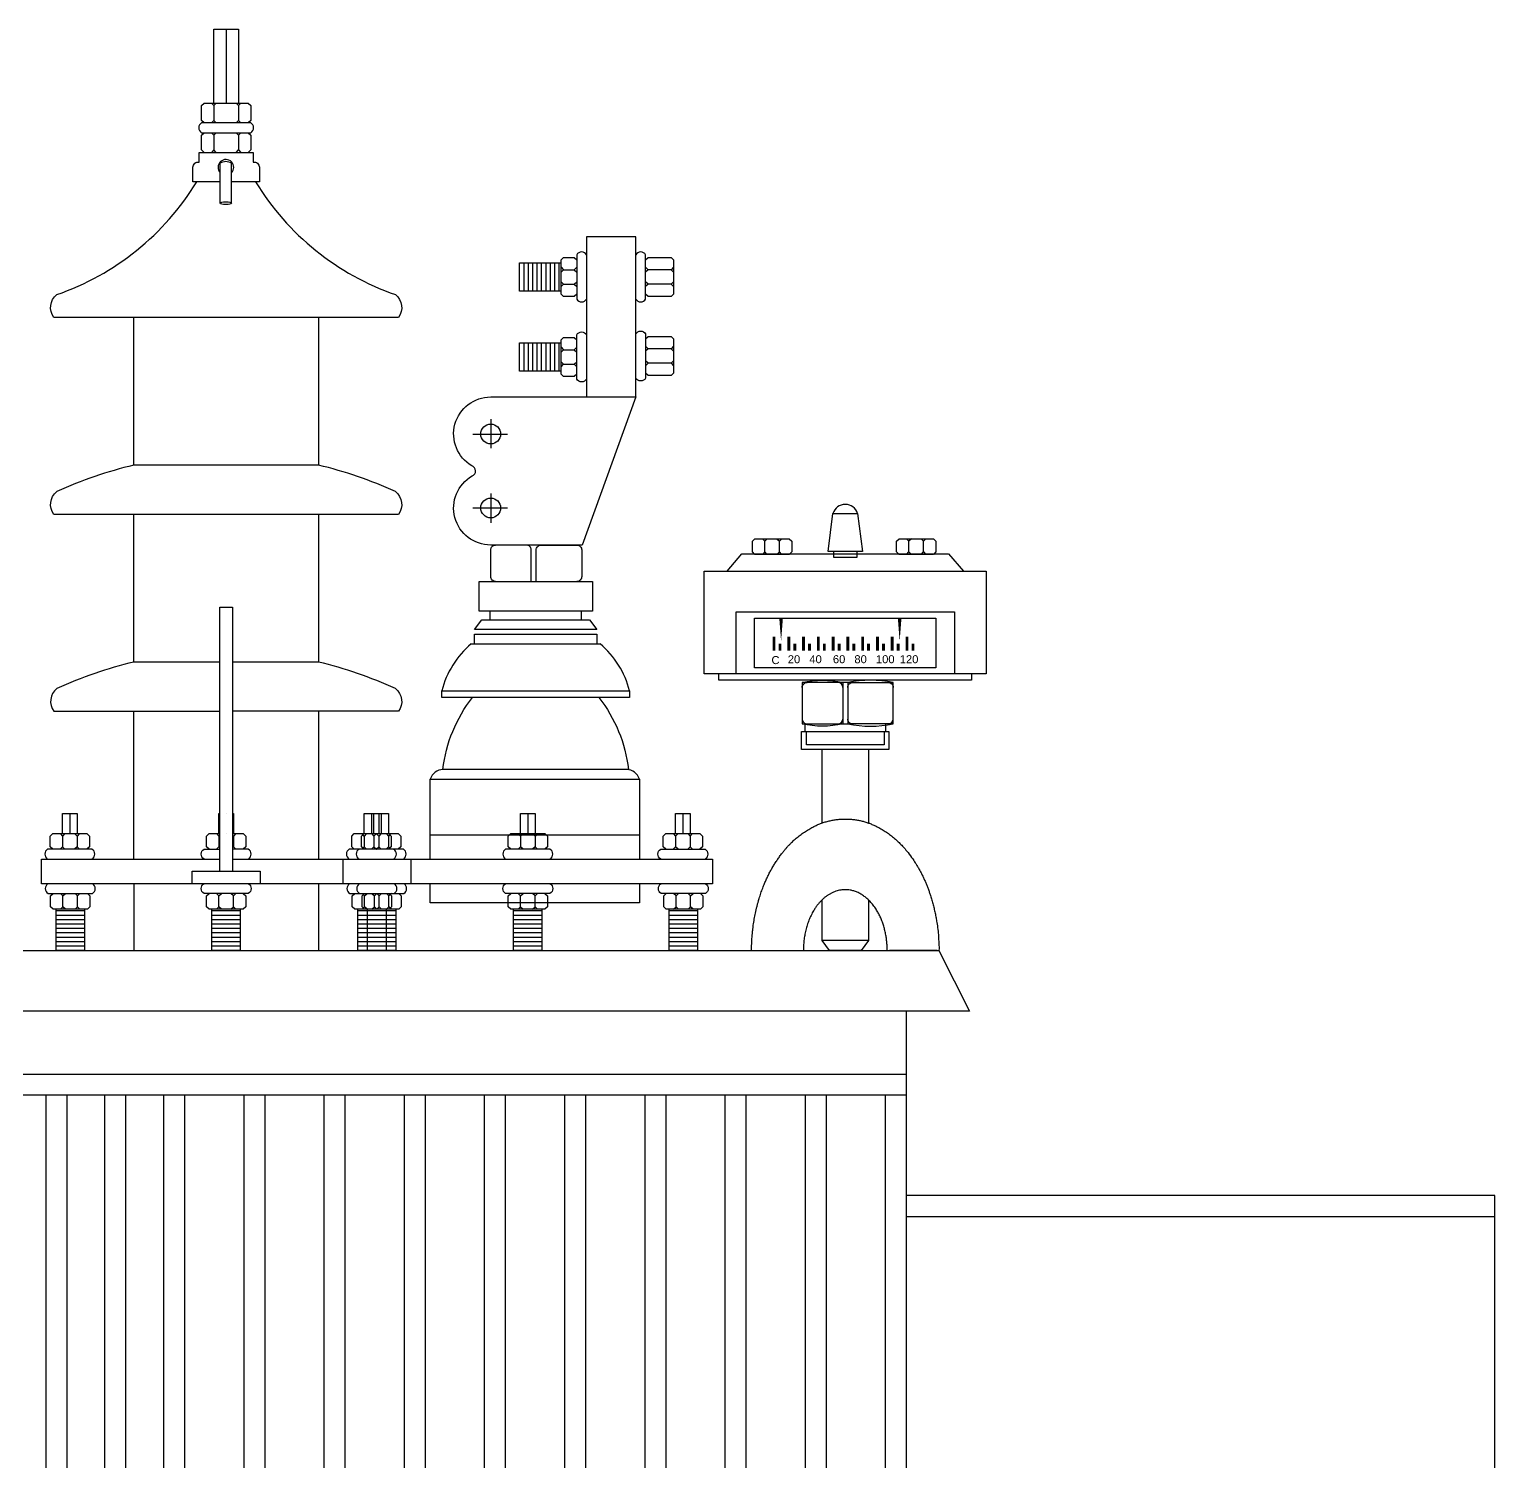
# Model space of a CAD drawing. Header units: millimetres. Extents: x 20927 to 53748, y 38421 to 54891.
# Drawn here: x 29157 to 29855, y 46065 to 46746 of the extents above; entities that cross this region are included whole.
import ezdxf

# ---------------------------------------------------------------- set-up
doc = ezdxf.new("R2010")
doc.units = ezdxf.units.MM
doc.linetypes.add('CENTERX2', pattern=[101.6, 63.5, -12.7, 12.7, -12.7])
doc.layers.add('Btrans.', color=2, linetype='Continuous')
doc.layers.add('HIGHT', color=8, linetype='Continuous')
doc.styles.get("Standard").update_dxf_attribs({"font": 'arial.ttf'})

msp = doc.modelspace()

# ---------------------------------------------------------------- linework, layer by layer
at = {"layer": 'Btrans.'}
for p, q in [((29574.62, 46278.99), (29574.62, 44468.67)), ((27989.62, 46248.99), (29574.62, 46248.99))]:
    msp.add_line(p, q, dxfattribs=at)
for points in [[(27977.65, 46307.88), (29590.17, 46307.88), (29604.62, 46278.99), (27959.62, 46278.99), (27974.07, 46307.88)], [(29574.62, 44636.94), (29854.62, 44636.94), (29854.62, 46191.31), (29574.62, 46191.31)], [(29574.62, 46181.31), (29854.62, 46181.31)]]:
    msp.add_lwpolyline(points, dxfattribs=at)
at = {"layer": 'HIGHT'}
for p, q in [((29250.94, 46746.36), (29250.94, 46711.21)), ((29245.08, 46710.03), (29245.08, 46703)), ((29256.8, 46710.03), (29256.8, 46703)), ((29245.08, 46695.97), (29245.08, 46688.94)), ((29256.8, 46695.97), (29256.8, 46688.94)), ((29248.07, 46663.58), (29248.07, 46682.61)), ((29392.7, 46621.76), (29392.7, 46635.27)), ((29394.8, 46621.76), (29394.8, 46635.27)), ((29396.89, 46621.76), (29396.89, 46635.27)), ((29398.98, 46621.76), (29398.98, 46635.27)), ((29401.08, 46621.76), (29401.08, 46635.27)), ((29403.17, 46621.76), (29403.17, 46635.27)), ((29405.26, 46621.76), (29405.26, 46635.27)), ((29407.35, 46621.76), (29407.35, 46635.27)), ((29409.45, 46621.76), (29409.45, 46635.27)), ((29410.33, 46633.12), (29411.5, 46631.95)), ((29416.59, 46631.95), (29417.76, 46633.12)), ((29451.75, 46631.95), (29450.57, 46633.12)), ((29463.86, 46633.12), (29462.69, 46631.95)), ((29410.33, 46626.21), (29411.5, 46625.04)), ((29451.75, 46625.04), (29450.57, 46626.21)), ((29416.59, 46625.04), (29417.76, 46623.87)), ((29463.86, 46623.87), (29462.69, 46625.04)), ((29392.7, 46583.67), (29392.7, 46597.18)), ((29394.8, 46583.67), (29394.8, 46597.18)), ((29396.89, 46583.67), (29396.89, 46597.18)), ((29398.98, 46583.67), (29398.98, 46597.18)), ((29401.08, 46583.67), (29401.08, 46597.18)), ((29403.17, 46583.67), (29403.17, 46597.18)), ((29405.26, 46583.67), (29405.26, 46597.18)), ((29407.35, 46583.67), (29407.35, 46597.18)), ((29409.45, 46583.67), (29409.45, 46597.18)), ((29410.33, 46595.04), (29411.5, 46593.87)), ((29416.59, 46593.87), (29417.76, 46595.04)), ((29451.75, 46594.31), (29450.57, 46595.49)), ((29463.86, 46595.49), (29462.69, 46594.31)), ((29410.33, 46585.78), (29411.5, 46586.95)), ((29416.59, 46586.95), (29417.76, 46585.78)), ((29462.69, 46587.4), (29451.75, 46587.4)), ((29507.29, 46497.58), (29507.29, 46502.67)), ((29514.21, 46497.58), (29514.21, 46502.67)), ((29575.88, 46497.58), (29575.88, 46502.67)), ((29582.8, 46497.58), (29582.8, 46502.67)), ((29207, 46351.44), (29207, 46421.75)), ((29294.89, 46421.75), (29294.89, 46351.44)), ((29176.54, 46373.04), (29176.54, 46363.56)), ((29250.94, 46373.04), (29250.95, 46373.04)), ((29320.09, 46373.04), (29320.09, 46363.56)), ((29321.27, 46363.56), (29321.27, 46373.04)), ((29323.56, 46373.04), (29323.56, 46363.56)), ((29324.74, 46373.04), (29324.74, 46363.56)), ((29394.5, 46373.04), (29394.5, 46363.56)), ((29468.29, 46373.04), (29468.29, 46363.56)), ((29171.9, 46363.56), (29173.07, 46362.39)), ((29178.82, 46363.56), (29179.99, 46362.39)), ((29246.31, 46363.56), (29247.48, 46362.39)), ((29250.94, 46363.56), (29250.95, 46363.56)), ((29255.57, 46363.56), (29254.4, 46362.39)), ((29316.62, 46362.39), (29316.62, 46357.3)), ((29320.1, 46363.56), (29321.27, 46362.39)), ((29323.54, 46362.39), (29323.54, 46357.3)), ((29329.36, 46363.56), (29328.19, 46362.39)), ((29391.03, 46362.39), (29391.03, 46357.3)), ((29396.78, 46363.56), (29397.95, 46362.39)), ((29464.82, 46362.39), (29464.82, 46357.3)), ((29471.74, 46362.39), (29471.74, 46357.3)), ((29173.07, 46357.3), (29171.9, 46356.13)), ((29179.99, 46357.3), (29181.16, 46356.13)), ((29247.48, 46357.3), (29246.31, 46356.13)), ((29254.4, 46357.3), (29255.57, 46356.13)), ((29321.27, 46357.3), (29322.45, 46356.13)), ((29328.19, 46357.3), (29329.36, 46356.13)), ((29397.95, 46357.3), (29396.78, 46356.13)), ((29306.6, 46339.72), (29306.6, 46351.44)), ((29338.83, 46351.44), (29338.83, 46339.72)), ((29207, 46339.72), (29207, 46307.69)), ((29294.89, 46339.93), (29294.89, 46307.69)), ((29173.29, 46328.77), (29173.29, 46333.86)), ((29180.21, 46333.86), (29181.38, 46335.03)), ((29247.48, 46333.86), (29248.66, 46335.03)), ((29254.4, 46328.77), (29254.4, 46333.86)), ((29316.84, 46333.86), (29315.67, 46335.03)), ((29321.49, 46328.77), (29321.49, 46333.86)), ((29323.76, 46333.86), (29324.93, 46335.03)), ((29328.41, 46328.77), (29328.41, 46333.86)), ((29391.03, 46333.86), (29392.21, 46335.03)), ((29397.95, 46333.86), (29396.78, 46335.03)), ((29465.04, 46333.86), (29466.21, 46335.03)), ((29471.96, 46333.86), (29473.13, 46335.03)), ((29183.49, 46326.72), (29169.98, 46326.72)), ((29181.38, 46327.6), (29180.21, 46328.77)), ((29257.68, 46326.72), (29244.17, 46326.72)), ((29248.66, 46327.6), (29247.48, 46328.77)), ((29331.69, 46326.72), (29313.53, 46326.72)), ((29315.67, 46327.6), (29316.84, 46328.77)), ((29318.18, 46307.88), (29318.18, 46327.6)), ((29322.58, 46327.6), (29323.76, 46328.77)), ((29327.04, 46327.6), (29327.04, 46307.88)), ((29401.23, 46326.72), (29387.72, 46326.72)), ((29396.78, 46327.6), (29397.95, 46328.77)), ((29475.24, 46326.72), (29461.73, 46326.72)), ((29473.13, 46327.6), (29471.96, 46328.77)), ((29183.49, 46324.63), (29169.98, 46324.63)), ((29183.49, 46322.53), (29169.98, 46322.53)), ((29183.49, 46320.44), (29169.98, 46320.44)), ((29257.68, 46324.63), (29244.17, 46324.63)), ((29257.68, 46322.53), (29244.17, 46322.53)), ((29257.68, 46320.44), (29244.17, 46320.44)), ((29331.69, 46324.63), (29313.53, 46324.63)), ((29331.69, 46322.53), (29313.53, 46322.53)), ((29331.69, 46320.44), (29313.53, 46320.44)), ((29401.23, 46324.63), (29387.72, 46324.63)), ((29401.23, 46322.53), (29387.72, 46322.53)), ((29401.23, 46320.44), (29387.72, 46320.44)), ((29475.24, 46324.63), (29461.73, 46324.63)), ((29475.24, 46322.53), (29461.73, 46322.53)), ((29475.24, 46320.44), (29461.73, 46320.44)), ((29183.49, 46318.35), (29169.98, 46318.35)), ((29183.49, 46316.25), (29169.98, 46316.25)), ((29183.49, 46314.16), (29169.98, 46314.16)), ((29183.49, 46312.07), (29169.98, 46312.07)), ((29257.68, 46318.35), (29244.17, 46318.35)), ((29257.68, 46316.25), (29244.17, 46316.25)), ((29257.68, 46314.16), (29244.17, 46314.16)), ((29257.68, 46312.07), (29244.17, 46312.07)), ((29331.69, 46318.35), (29313.53, 46318.35)), ((29331.69, 46316.25), (29313.53, 46316.25)), ((29331.69, 46314.16), (29313.53, 46314.16)), ((29331.69, 46312.07), (29313.53, 46312.07)), ((29401.23, 46318.35), (29387.72, 46318.35)), ((29401.23, 46316.25), (29387.72, 46316.25)), ((29401.23, 46314.16), (29387.72, 46314.16)), ((29401.23, 46312.07), (29387.72, 46312.07)), ((29475.24, 46318.35), (29461.73, 46318.35)), ((29475.24, 46316.25), (29461.73, 46316.25)), ((29475.24, 46314.16), (29461.73, 46314.16)), ((29475.24, 46312.07), (29461.73, 46312.07)), ((29183.49, 46309.97), (29169.98, 46309.97)), ((29257.68, 46309.97), (29244.17, 46309.97)), ((29331.69, 46309.97), (29313.53, 46309.97)), ((29401.23, 46309.97), (29387.72, 46309.97)), ((29475.24, 46309.97), (29461.73, 46309.97)), ((29165.12, 46238.99), (29165.12, 44579.26)), ((29175.12, 46238.99), (29175.12, 44579.26)), ((29193.12, 46238.99), (29193.12, 44579.26)), ((29203.12, 46238.99), (29203.12, 44579.26)), ((29221.12, 46238.99), (29221.12, 44579.26)), ((29231.12, 46238.99), (29231.12, 44579.26)), ((29259.29, 46238.99), (29259.29, 44579.26)), ((29269.29, 46238.99), (29269.29, 44579.26)), ((29297.46, 46238.99), (29297.46, 44579.26)), ((29307.46, 46238.99), (29307.46, 44579.26)), ((29335.62, 46238.99), (29335.62, 44579.26)), ((29345.62, 46238.99), (29345.62, 44579.26)), ((29373.79, 46238.99), (29373.79, 44579.26)), ((29383.79, 46238.99), (29383.79, 44579.26)), ((29411.96, 46238.99), (29411.96, 44579.26)), ((29421.96, 46238.99), (29421.96, 44579.26)), ((29450.12, 46238.99), (29450.12, 44579.26)), ((29460.12, 46238.99), (29460.12, 44579.26)), ((29488.29, 46238.99), (29488.29, 44579.26)), ((29498.29, 46238.99), (29498.29, 44579.26)), ((29526.46, 46238.99), (29526.46, 44579.26)), ((29536.46, 46238.99), (29536.46, 44579.26)), ((29564.62, 46238.99), (29564.62, 44579.26))]:
    msp.add_line(p, q, dxfattribs=at)
at = {"layer": 'HIGHT', "linetype": 'CENTERX2'}
for p, q in [((29376.84, 46560.75), (29376.84, 46547)), ((29368.37, 46553.74), (29384.78, 46553.74)), ((29376.84, 46525.5), (29376.84, 46511.39)), ((29368.37, 46518.54), (29384.78, 46518.54))]:
    msp.add_line(p, q, dxfattribs=at)
at = {"layer": 'HIGHT', "linetype": 'ByBlock'}
msp.add_line((29367.61, 46453.91), (29428.87, 46453.91), dxfattribs=at)
at = {"layer": 'HIGHT'}
for points in [[(29245.08, 46711.21), (29245.08, 46746.36), (29256.8, 46746.36), (29256.8, 46711.21)], [(29240.4, 46701.83), (29239.22, 46703), (29239.22, 46710.03), (29240.4, 46711.21), (29261.49, 46711.21), (29262.66, 46710.03), (29262.66, 46703), (29261.49, 46701.83)], [(29243.91, 46711.21), (29245.08, 46710.03), (29246.26, 46711.21)], [(29255.63, 46711.21), (29256.8, 46710.03), (29257.97, 46711.21)], [(29246.26, 46701.83), (29245.08, 46703), (29243.91, 46701.83)], [(29257.97, 46701.83), (29256.8, 46703), (29255.63, 46701.83)], [(29240.4, 46687.77), (29239.22, 46688.94), (29239.22, 46695.97), (29240.4, 46697.14)], [(29243.91, 46697.14), (29245.08, 46695.97), (29246.26, 46697.14)], [(29257.97, 46697.14), (29256.8, 46695.97), (29255.63, 46697.14)], [(29261.49, 46697.14), (29262.66, 46695.97), (29262.66, 46688.94), (29261.49, 46687.77)], [(29246.26, 46687.77), (29245.08, 46688.94), (29243.91, 46687.77)], [(29255.63, 46687.77), (29256.8, 46688.94), (29257.97, 46687.77)], [(29410.33, 46621.76), (29390.61, 46621.76), (29390.61, 46635.27), (29410.33, 46635.27)], [(29417.76, 46620.35), (29416.59, 46619.18), (29411.5, 46619.18), (29410.33, 46620.35), (29410.33, 46636.64), (29411.5, 46637.81), (29416.59, 46637.81), (29417.76, 46636.64)], [(29450.57, 46636.64), (29451.75, 46637.81), (29462.69, 46637.81), (29463.86, 46636.64), (29463.86, 46620.35), (29462.69, 46619.18), (29451.75, 46619.18), (29450.57, 46620.35)], [(29410.33, 46630.78), (29411.5, 46631.95), (29416.59, 46631.95), (29417.76, 46630.78)], [(29410.33, 46623.87), (29411.5, 46625.04), (29416.59, 46625.04), (29417.76, 46626.21)], [(29463.86, 46630.78), (29462.69, 46631.95), (29451.75, 46631.95), (29450.57, 46630.78)], [(29463.86, 46626.21), (29462.69, 46625.04), (29451.75, 46625.04), (29450.57, 46623.87)], [(29294.89, 46609.25), (29294.89, 46538.94), (29207, 46538.94), (29207, 46609.25)], [(29417.76, 46582.26), (29416.59, 46581.09), (29411.5, 46581.09), (29410.33, 46582.26), (29410.33, 46598.55), (29411.5, 46599.73), (29416.59, 46599.73), (29417.76, 46598.55)], [(29450.57, 46599), (29451.75, 46600.17), (29462.69, 46600.17), (29463.86, 46599), (29463.86, 46582.71), (29462.69, 46581.54), (29451.75, 46581.54), (29450.57, 46582.71)], [(29410.33, 46583.67), (29390.61, 46583.67), (29390.61, 46597.18), (29410.33, 46597.18)], [(29410.33, 46592.69), (29411.5, 46593.87), (29416.59, 46593.87), (29417.76, 46592.69)], [(29463.86, 46593.14), (29462.69, 46594.31), (29451.75, 46594.31), (29450.57, 46593.14)], [(29410.33, 46588.12), (29411.5, 46586.95), (29416.59, 46586.95), (29417.76, 46588.12)], [(29450.57, 46586.23), (29451.75, 46587.4), (29450.57, 46588.57)], [(29463.86, 46588.57), (29462.69, 46587.4), (29463.86, 46586.23)], [(29247.95, 46445.19), (29207, 46445.19), (29207, 46515.5)], [(29294.89, 46515.5), (29294.89, 46445.19), (29253.94, 46445.19)], [(29506.12, 46503.84), (29507.29, 46502.67), (29508.47, 46503.84)], [(29513.04, 46503.84), (29514.21, 46502.67), (29515.38, 46503.84)], [(29577.05, 46503.84), (29575.88, 46502.67), (29574.71, 46503.84)], [(29583.97, 46503.84), (29582.8, 46502.67), (29581.62, 46503.84)], [(29489.37, 46488.47), (29496.4, 46496.63), (29594.74, 46496.63), (29601.77, 46488.47)], [(29508.47, 46496.41), (29507.29, 46497.58), (29506.12, 46496.41)], [(29515.38, 46496.41), (29514.21, 46497.58), (29513.04, 46496.41)], [(29551.02, 46497.77), (29551.02, 46494.94), (29540.12, 46494.94), (29540.12, 46497.77)], [(29574.71, 46496.41), (29575.88, 46497.58), (29577.05, 46496.41)], [(29581.62, 46496.41), (29582.8, 46497.58), (29583.97, 46496.41)], [(29247.95, 46345.7), (29247.95, 46471.32), (29253.94, 46471.32), (29253.94, 46345.7)], [(29493.65, 46439.54), (29493.65, 46469.07), (29597.48, 46469.07), (29597.48, 46439.54)], [(29605.68, 46439.54), (29605.68, 46436.53), (29485.46, 46436.53), (29485.46, 46439.54)], [(29525.09, 46418.09), (29525.09, 46415.75), (29549.1, 46415.75)], [(29526.45, 46412.11), (29526.45, 46415.75)], [(29564.01, 46412.11), (29564.01, 46405.86), (29527.16, 46405.86), (29527.16, 46412.11)], [(29564.71, 46415.75), (29564.71, 46412.11)], [(29534.58, 46368.58), (29534.58, 46403.52)], [(29556.58, 46403.52), (29556.58, 46368.58)], [(29173.07, 46363.56), (29173.07, 46373.04), (29180.01, 46373.04), (29180.01, 46363.56)], [(29247.48, 46363.56), (29247.48, 46373.04), (29247.95, 46373.04)], [(29253.94, 46373.04), (29254.42, 46373.04), (29254.42, 46363.56)], [(29316.62, 46363.56), (29316.62, 46373.04), (29328.21, 46373.04), (29328.21, 46363.56)], [(29391.03, 46363.56), (29391.03, 46373.04), (29397.97, 46373.04), (29397.97, 46363.56)], [(29464.82, 46363.56), (29464.82, 46373.04), (29471.76, 46373.04), (29471.76, 46363.56)], [(29168.39, 46356.13), (29167.21, 46357.3), (29167.21, 46362.39), (29168.39, 46363.56), (29184.68, 46363.56), (29185.85, 46362.39), (29185.85, 46357.3), (29184.68, 46356.13)], [(29174.25, 46363.56), (29173.07, 46362.39), (29173.07, 46357.3), (29174.25, 46356.13)], [(29181.16, 46363.56), (29179.99, 46362.39), (29179.99, 46357.3), (29178.82, 46356.13)], [(29242.8, 46356.13), (29241.63, 46357.3), (29241.63, 46362.39), (29242.8, 46363.56), (29247.95, 46363.56)], [(29247.95, 46362.85), (29247.48, 46362.39), (29247.48, 46357.3), (29247.95, 46356.83)], [(29253.94, 46363.56), (29259.09, 46363.56), (29260.26, 46362.39), (29260.26, 46357.3), (29259.09, 46356.13)], [(29253.94, 46362.85), (29254.4, 46362.39), (29254.4, 46357.3), (29253.94, 46356.83)], [(29311.94, 46356.13), (29310.76, 46357.3), (29310.76, 46362.39), (29311.94, 46363.56), (29332.88, 46363.56), (29334.05, 46362.39), (29334.05, 46357.3), (29332.88, 46356.13)], [(29316.59, 46356.13), (29315.41, 46357.3), (29315.41, 46362.39), (29316.59, 46363.56)], [(29317.8, 46363.56), (29316.62, 46362.39), (29315.45, 46363.56)], [(29322.45, 46363.56), (29321.27, 46362.39), (29321.27, 46357.3), (29320.1, 46356.13)], [(29324.71, 46363.56), (29323.54, 46362.39), (29322.37, 46363.56)], [(29327.02, 46363.56), (29328.19, 46362.39), (29328.19, 46357.3), (29327.02, 46356.13)], [(29328.23, 46363.56), (29329.4, 46362.39), (29329.4, 46357.3), (29328.23, 46356.13)], [(29386.35, 46356.13), (29385.17, 46357.3), (29385.17, 46362.39), (29386.35, 46363.56), (29402.64, 46363.56), (29403.81, 46362.39), (29403.81, 46357.3), (29402.64, 46356.13)], [(29389.86, 46363.56), (29391.03, 46362.39), (29392.21, 46363.56)], [(29399.12, 46363.56), (29397.95, 46362.39), (29397.95, 46357.3), (29399.12, 46356.13)], [(29460.13, 46356.13), (29458.96, 46357.3), (29458.96, 46362.39), (29460.13, 46363.56), (29476.43, 46363.56), (29477.6, 46362.39), (29477.6, 46357.3), (29476.43, 46356.13)], [(29463.65, 46363.56), (29464.82, 46362.39), (29465.99, 46363.56)], [(29470.57, 46363.56), (29471.74, 46362.39), (29472.91, 46363.56)], [(29315.45, 46356.13), (29316.62, 46357.3), (29317.8, 46356.13)], [(29322.37, 46356.13), (29323.54, 46357.3), (29324.71, 46356.13)], [(29392.21, 46356.13), (29391.03, 46357.3), (29389.86, 46356.13)], [(29465.99, 46356.13), (29464.82, 46357.3), (29463.65, 46356.13)], [(29470.57, 46356.13), (29471.74, 46357.3), (29472.91, 46356.13)], [(29253.94, 46351.44), (29482.38, 46351.44), (29482.38, 46339.72), (29163.05, 46339.72), (29163.05, 46351.44), (29247.95, 46351.44)], [(29234.78, 46339.72), (29234.78, 46345.7), (29267.1, 46345.7), (29267.1, 46339.72)], [(29184.9, 46335.03), (29186.07, 46333.86), (29186.07, 46328.77), (29184.9, 46327.6), (29168.6, 46327.6), (29167.43, 46328.77), (29167.43, 46333.86), (29168.6, 46335.03)], [(29172.12, 46335.03), (29173.29, 46333.86), (29174.46, 46335.03)], [(29179.04, 46327.6), (29180.21, 46328.77), (29180.21, 46333.86), (29179.04, 46335.03)], [(29259.09, 46335.03), (29260.26, 46333.86), (29260.26, 46328.77), (29259.09, 46327.6), (29242.8, 46327.6), (29241.63, 46328.77), (29241.63, 46333.86), (29242.8, 46335.03)], [(29246.31, 46327.6), (29247.48, 46328.77), (29247.48, 46333.86), (29246.31, 46335.03)], [(29255.57, 46335.03), (29254.4, 46333.86), (29253.23, 46335.03)], [(29333.09, 46335.03), (29334.27, 46333.86), (29334.27, 46328.77), (29333.09, 46327.6), (29312.15, 46327.6), (29310.98, 46328.77), (29310.98, 46333.86), (29312.15, 46335.03)], [(29316.8, 46327.6), (29315.63, 46328.77), (29315.63, 46333.86), (29316.8, 46335.03)], [(29318.01, 46327.6), (29316.84, 46328.77), (29316.84, 46333.86), (29318.01, 46335.03)], [(29320.32, 46335.03), (29321.49, 46333.86), (29322.66, 46335.03)], [(29324.93, 46327.6), (29323.76, 46328.77), (29323.76, 46333.86), (29322.58, 46335.03)], [(29329.58, 46335.03), (29328.41, 46333.86), (29327.23, 46335.03)], [(29328.44, 46335.03), (29329.62, 46333.86), (29329.62, 46328.77), (29328.44, 46327.6)], [(29402.64, 46335.03), (29403.81, 46333.86), (29403.81, 46328.77), (29402.64, 46327.6), (29386.35, 46327.6), (29385.17, 46328.77), (29385.17, 46333.86), (29386.35, 46335.03)], [(29391.03, 46328.77), (29391.03, 46333.86), (29389.86, 46335.03)], [(29399.12, 46327.6), (29397.95, 46328.77), (29397.95, 46333.86), (29399.12, 46335.03)], [(29476.64, 46335.03), (29477.81, 46333.86), (29477.81, 46328.77), (29476.64, 46327.6), (29460.35, 46327.6), (29459.18, 46328.77), (29459.18, 46333.86), (29460.35, 46335.03)], [(29465.04, 46328.77), (29465.04, 46333.86), (29463.87, 46335.03)], [(29470.78, 46327.6), (29471.96, 46328.77), (29471.96, 46333.86), (29470.78, 46335.03)], [(29183.49, 46327.6), (29183.49, 46307.88), (29169.98, 46307.88), (29169.98, 46327.6)], [(29174.46, 46327.6), (29173.29, 46328.77), (29172.12, 46327.6)], [(29257.68, 46327.6), (29257.68, 46307.88), (29244.17, 46307.88), (29244.17, 46327.6)], [(29253.23, 46327.6), (29254.4, 46328.77), (29255.57, 46327.6)], [(29331.69, 46327.6), (29331.69, 46307.88), (29313.53, 46307.88), (29313.53, 46327.6)], [(29320.32, 46327.6), (29321.49, 46328.77), (29322.66, 46327.6)], [(29329.58, 46327.6), (29328.41, 46328.77), (29327.23, 46327.6)], [(29401.23, 46327.6), (29401.23, 46307.88), (29387.72, 46307.88), (29387.72, 46327.6)], [(29389.86, 46327.6), (29391.03, 46328.77), (29392.21, 46327.6)], [(29475.24, 46327.6), (29475.24, 46307.88), (29461.73, 46307.88), (29461.73, 46327.6)], [(29463.87, 46327.6), (29465.04, 46328.77), (29466.21, 46327.6)], [(29556.58, 46332.05), (29556.58, 46312.73), (29534.58, 46312.73), (29534.58, 46332.05)], [(29556.58, 46312.73), (29553.06, 46307.88), (29538.1, 46307.88), (29534.58, 46312.73)], [(29574.62, 46238.99), (28802.12, 46238.99), (28802.12, 44569.61)]]:
    msp.add_lwpolyline(points, dxfattribs=at)
msp.add_lwpolyline([(29239.22, 46701.83, 0.56779), (29239.22, 46697.14), (29262.66, 46697.14, 0.56779), (29262.66, 46701.83)], format="xyb", close=True, dxfattribs=at)
for points, format in [([(29248.07, 46673.71), (29235.12, 46673.71), (29235.12, 46680.74, -0.471469), (29238.05, 46683.08), (29238.05, 46687.77), (29263.83, 46687.77), (29263.83, 46683.08, -0.471469), (29266.76, 46680.74), (29266.76, 46673.71), (29253.51, 46673.71)], "xyb"), ([(29253.51, 46663.58), (29253.51, 46682.61, 0.280335), (29248.07, 46682.59)], "xyb"), ([(29264.96, 46673.71, 0.173722), (29331.52, 46620.07, -0.405237), (29332.97, 46609.25), (29168.91, 46609.25, -0.405237), (29170.36, 46620.07, 0.173722), (29236.93, 46673.71)], "xyb"), ([(29445.89, 46571.37), (29420.39, 46500.91), (29376.84, 46500.91, -0.767012), (29368.01, 46533.8, 0.731645), (29367.84, 46538.58, -0.762576), (29376.84, 46571.37), (29445.89, 46571.37), (29445.89, 46647.54), (29422.45, 46647.54), (29422.45, 46571.37)], "xyb"), ([(29422.45, 46639.04, 0.56779), (29417.76, 46639.04), (29417.76, 46617.95, 0.56779), (29422.45, 46617.95)], "xyb"), ([(29445.89, 46617.95, 0.56779), (29450.57, 46617.95), (29450.57, 46639.04, 0.56779), (29445.89, 46639.04)], "xyb"), ([(29422.45, 46579.86, -0.56779), (29417.76, 46579.86), (29417.76, 46600.96, -0.56779), (29422.45, 46600.96)], "xyb"), ([(29445.89, 46601.4, -0.56779), (29450.57, 46601.4), (29450.57, 46580.31, -0.56779), (29445.89, 46580.31)], "xyb"), ([(29331.52, 46526.32, -0.405237), (29332.97, 46515.5), (29168.91, 46515.5, -0.405237), (29170.36, 46526.32)], "xyb"), ([(29396.16, 46483.54), (29396.16, 46498.57, 0.414214), (29393.81, 46500.91)], "xyb"), ([(29515.03, 46466.28, 1.76, 0, 0), (29515.03, 46455.06, 0, 0, 0)], "xyseb"), ([(29571.45, 46466.28, 1.76, 0, 0), (29571.45, 46455.06, 0, 0, 0)], "xyseb"), ([(29170.36, 46432.57, 0.405237), (29168.91, 46421.75), (29247.95, 46421.75)], "xyb"), ([(29331.52, 46432.57, -0.405237), (29332.97, 46421.75), (29253.94, 46421.75)], "xyb"), ([(29549.1, 46435.46), (29525.08, 46435.46, -0.110221), (29544.41, 46435.46), (29544.41, 46415.75, -0.110221), (29525.08, 46415.75)], "xyb"), ([(29566.07, 46435.46), (29568.42, 46435.46, 0.098454), (29546.75, 46435.46), (29546.75, 46433.12), (29546.75, 46418.09), (29546.75, 46415.75, 0.098454), (29568.42, 46415.75), (29566.07, 46415.75), (29549.1, 46415.75, -0.414214), (29546.75, 46418.09)], "xyb"), ([(29187.08, 46351.44, 0.56779), (29187.08, 46356.13), (29165.99, 46356.13, 0.56779), (29165.99, 46351.44)], "xyb"), ([(29240.4, 46351.44, -0.56779), (29240.4, 46356.13), (29247.95, 46356.13)], "xyb"), ([(29261.49, 46351.44, 0.56779), (29261.49, 46356.13), (29253.94, 46356.13)], "xyb"), ([(29335.28, 46351.44, 0.56779), (29335.28, 46356.13), (29309.53, 46356.13, 0.56779), (29309.53, 46351.44)], "xyb"), ([(29405.04, 46351.44, 0.56779), (29405.04, 46356.13), (29383.94, 46356.13, 0.56779), (29383.94, 46351.44)], "xyb"), ([(29457.73, 46351.44, -0.56779), (29457.73, 46356.13), (29478.83, 46356.13, -0.56779), (29478.83, 46351.44)], "xyb"), ([(29166.2, 46339.72, 0.56779), (29166.2, 46335.03), (29187.3, 46335.03, 0.56779), (29187.3, 46339.72)], "xyb"), ([(29261.49, 46339.72, -0.56779), (29261.49, 46335.03), (29240.4, 46335.03, -0.56779), (29240.4, 46339.72)], "xyb"), ([(29309.75, 46339.72, 0.56779), (29309.75, 46335.03), (29335.5, 46335.03, 0.56779), (29335.5, 46339.72)], "xyb"), ([(29405.04, 46339.72, -0.56779), (29405.04, 46335.03), (29383.94, 46335.03, -0.56779), (29383.94, 46339.72)], "xyb"), ([(29479.04, 46339.72, -0.56779), (29479.04, 46335.03), (29457.95, 46335.03, -0.56779), (29457.95, 46339.72)], "xyb")]:
    msp.add_lwpolyline(points, format=format, dxfattribs=at)
for points in [[(29539.73, 46515.86), (29551.4, 46515.86), (29553.75, 46497.77), (29537.39, 46497.77)], [(29501.43, 46497.58), (29501.43, 46502.67), (29502.61, 46503.84), (29518.9, 46503.84), (29520.07, 46502.67), (29520.07, 46497.58), (29518.9, 46496.41), (29502.61, 46496.41)], [(29570.02, 46497.58), (29570.02, 46502.67), (29571.19, 46503.84), (29587.48, 46503.84), (29588.66, 46502.67), (29588.66, 46497.58), (29587.48, 46496.41), (29571.19, 46496.41)], [(29478.46, 46488.47), (29612.68, 46488.47), (29612.68, 46439.54), (29478.46, 46439.54)], [(29502.44, 46466.14), (29588.7, 46466.14), (29588.7, 46442.47), (29502.44, 46442.47)], [(29524.81, 46412.11), (29566.35, 46412.11), (29566.35, 46403.52), (29524.81, 46403.52)]]:
    msp.add_lwpolyline(points, close=True, dxfattribs=at)
at = {"layer": 'HIGHT', "linetype": 'ByBlock'}
for points in [[(29379.18, 46483.54, -0.414214), (29376.84, 46485.89), (29376.84, 46498.57, -0.414214), (29379.18, 46500.91)], [(29398.5, 46483.54), (29398.5, 46498.57, -0.414214), (29400.84, 46500.91), (29417.82, 46500.91, -0.414214), (29420.16, 46498.57), (29420.16, 46485.89, -0.414214), (29417.82, 46483.54)], [(29525.09, 46433.12, -0.414214), (29527.44, 46435.46)], [(29525.09, 46435.46), (29525.09, 46433.12), (29525.09, 46418.09, 0.414214), (29527.44, 46415.75)], [(29546.75, 46433.12, -0.414214), (29549.1, 46435.46), (29566.07, 46435.46, -0.414214), (29568.42, 46433.12), (29568.42, 46435.46)], [(29428.31, 46428.36, -0.13826), (29442.37, 46394.11), (29354.11, 46394.11, -0.13826), (29368.17, 46428.36)]]:
    msp.add_lwpolyline(points, format="xyb", dxfattribs=at)
for points in [[(29371.27, 46483.54), (29425.21, 46483.54), (29425.21, 46469.45), (29371.27, 46469.45)], [(29372.62, 46465.23), (29423.86, 46465.23), (29427.38, 46460.62), (29369.1, 46460.62)], [(29353.54, 46431.48), (29442.94, 46431.48), (29442.94, 46428.36), (29353.54, 46428.36)]]:
    msp.add_lwpolyline(points, close=True, dxfattribs=at)
for points in [[(29376.61, 46465.23), (29376.61, 46469.45)], [(29419.87, 46469.45), (29419.87, 46465.23)], [(29369.1, 46453.91), (29369.1, 46458.52), (29427.38, 46458.52), (29427.38, 46453.91)], [(29568.42, 46415.75), (29568.42, 46418.09), (29568.42, 46433.12)], [(29348.04, 46351.44), (29348.04, 46389.49), (29447.61, 46389.49), (29447.61, 46351.44)], [(29348.04, 46362.95), (29447.61, 46362.95)], [(29447.61, 46339.72), (29447.61, 46330.61), (29348.04, 46330.61), (29348.04, 46339.72)]]:
    msp.add_lwpolyline(points, dxfattribs=at)
at = {"layer": 'HIGHT'}
for centre in [(29376.84, 46553.74), (29376.84, 46518.54)]:
    msp.add_circle(centre, 4.73, dxfattribs=at)
for centre, radius, start, end in [((29250.84, 46680.65), 3.74, 315.64556, 222.20732), ((29254.25, 46342.29), 202.24, 103.51156, 114.50517), ((29247.64, 46342.29), 202.24, 65.49483, 76.48844), ((29545.57, 46514.17), 6.08, 16.16751, 163.83249), ((29254.25, 46248.54), 202.24, 103.51156, 114.50517), ((29247.64, 46248.54), 202.24, 65.49483, 76.48844), ((29542.07, 46433.12), 2.34, 0, 90), ((29542.07, 46418.09), 2.34, 270, 0), ((29315.58, 46353.78), 2.73, 120.82507, 239.17493), ((29329.23, 46353.78), 2.73, 300.82507, 59.17493), ((29315.8, 46337.38), 2.73, 120.82507, 239.17493), ((29329.45, 46337.38), 2.73, 300.82507, 59.17493)]:
    msp.add_arc(centre, radius, start, end, dxfattribs=at)
at = {"layer": 'HIGHT', "linetype": 'ByBlock'}
for centre, radius, start, end in [((29395.52, 46420.79), 43.32, 130.12486, 165.72044), ((29400.96, 46420.79), 43.32, 14.27956, 49.87514), ((29566.07, 46418.09), 2.34, 270, 0), ((29354.54, 46387.24), 6.88, 93.5661, 160.93158), ((29441.11, 46387.24), 6.88, 19.06842, 86.4339)]:
    msp.add_arc(centre, radius, start, end, dxfattribs=at)
at = {"layer": 'HIGHT'}
msp.add_ellipse((29250.79, 46663.58), major_axis=(-2.72, 0), ratio=0.240501, dxfattribs=at)
msp.add_rational_spline([(29500.99, 46307.88), (29500.99, 46313.88), (29501.8, 46319.82), (29503.15, 46329.97), (29507.02, 46339.45), (29510.36, 46347.69), (29515.85, 46354.67), (29521.65, 46362.13), (29529.98, 46366.58), (29545.58, 46374.93), (29561.19, 46366.58), (29568.92, 46362.45), (29574.49, 46355.67), (29582.4, 46346.02), (29586.11, 46334.1), (29590.21, 46321.31), (29590.17, 46307.88), (29577.85, 46307.88), (29565.54, 46307.88), (29565.54, 46336.84), (29545.58, 46336.84), (29525.63, 46336.84), (29525.63, 46307.88)], [1, 0.997651355028, 1, 0.991835439668, 1, 0.990029856328, 1, 0.978105417092, 1, 0.881610107854, 1, 0.980735144371, 1, 0.981643522936, 1, 0.987843244892, 1, 1, 1, 0.707106781187, 1, 0.707106781187, 1], degree=2, knots=[0, 0, 0, 0.1371, 0.1371, 0.392845, 0.392845, 0.675501, 0.675501, 1.094785, 1.094785, 2.077852, 2.077852, 2.471065, 2.471065, 2.854866, 2.854866, 3.167039, 3.167039, 4.167039, 4.167039, 5.737835, 5.737835, 7.308632, 7.308632, 7.308632], dxfattribs=at)
for points in [[(29512.36, 46457.33), (29510.95, 46457.33), (29512.36, 46450.67), (29510.95, 46450.67)], [(29515.21, 46454), (29513.81, 46454), (29515.21, 46450.67), (29513.81, 46450.67)], [(29519.39, 46457.33), (29517.99, 46457.33), (29519.39, 46450.67), (29517.99, 46450.67)], [(29522.24, 46454), (29520.84, 46454), (29522.24, 46450.67), (29520.84, 46450.67)], [(29526.42, 46457.33), (29525.02, 46457.33), (29526.42, 46450.67), (29525.02, 46450.67)], [(29529.27, 46454), (29527.87, 46454), (29529.27, 46450.67), (29527.87, 46450.67)], [(29533.45, 46457.33), (29532.05, 46457.33), (29533.45, 46450.67), (29532.05, 46450.67)], [(29536.31, 46454), (29534.9, 46454), (29536.31, 46450.67), (29534.9, 46450.67)], [(29540.49, 46457.33), (29539.08, 46457.33), (29540.49, 46450.67), (29539.08, 46450.67)], [(29543.34, 46454), (29541.93, 46454), (29543.34, 46450.67), (29541.93, 46450.67)], [(29547.52, 46457.33), (29546.11, 46457.33), (29547.52, 46450.67), (29546.11, 46450.67)], [(29550.37, 46454), (29548.96, 46454), (29550.37, 46450.67), (29548.96, 46450.67)], [(29554.55, 46457.33), (29553.14, 46457.33), (29554.55, 46450.67), (29553.14, 46450.67)], [(29557.4, 46454), (29555.99, 46454), (29557.4, 46450.67), (29555.99, 46450.67)], [(29561.58, 46457.33), (29560.17, 46457.33), (29561.58, 46450.67), (29560.17, 46450.67)], [(29564.43, 46454), (29563.02, 46454), (29564.43, 46450.67), (29563.02, 46450.67)], [(29568.61, 46457.33), (29567.2, 46457.33), (29568.61, 46450.67), (29567.2, 46450.67)], [(29571.46, 46454), (29570.06, 46454), (29571.46, 46450.67), (29570.06, 46450.67)], [(29575.64, 46457.33), (29574.24, 46457.33), (29575.64, 46450.67), (29574.24, 46450.67)], [(29578.49, 46454), (29577.09, 46454), (29578.49, 46450.67), (29577.09, 46450.67)]]:
    msp.add_trace(points, dxfattribs=at)

# ---------------------------------------------------------------- texts
for s, height, p in [('C', 3.81, (29510.44, 46444.23)), ('20', 3.809, (29518.22, 46444.64)), ('40', 3.809, (29528.47, 46444.64)), ('60', 3.809, (29539.67, 46444.64)), ('80', 3.809, (29549.91, 46444.64)), ('100', 3.809, (29560.16, 46444.64)), ('120', 3.809, (29571.49, 46444.64))]:
    msp.add_text(s, height=height, dxfattribs=at).set_placement(p)

doc.saveas('drawing.dxf')
